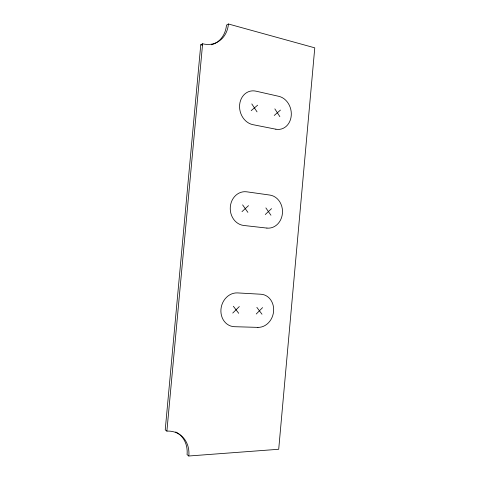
<?xml version="1.0" encoding="UTF-8"?>
<svg xmlns="http://www.w3.org/2000/svg" width="480" height="480" viewBox="0 0 480 480"><rect width="100%" height="100%" fill="white"/><g stroke="black" fill="none" stroke-linecap="round" stroke-linejoin="round"><path stroke-width="0.72" d="M228.45 24A27.846 23.052 64.9 0 1 202.62 43.776L200.766 44.796L165.228 429.87L166.89 431.118A28.152 23.448 -56.2 0 1 188.826 456L278.706 449.274L314.772 47.838L228.45 24L226.482 25.116A27.678 22.95 64.7 0 1 218.076 41.466M166.89 431.118L202.62 43.776M256.254 313.998L262.584 307.614M232.758 313.062L239.328 306.558M265.266 214.524L271.536 208.638M241.992 211.632L248.508 205.656M274.236 115.464L280.452 110.082M251.19 110.64L257.646 105.18M188.826 456L187.068 454.626A27.984 23.346 -56.1 0 0 175.686 431.946M233.37 306.288L238.716 313.302M256.854 307.356L261.99 314.226M242.61 204.888L247.896 212.364M265.866 207.906L270.942 215.226M251.802 103.926L257.034 111.864M274.836 108.876L279.858 116.64M202.182 45.108A27.678 22.95 64.7 0 1 200.766 44.796M217.488 41.904A27.678 22.95 64.7 0 1 211.434 44.784M257.928 327.378L234.51 326.706A17.034 14.838 -75.9 0 1 220.968 309.168A17.034 14.838 -75.9 0 1 237.588 292.914L260.928 294.234A16.692 14.28 -77.2 0 1 273.588 311.406A16.692 14.28 -77.2 0 1 257.928 327.378M266.916 228.084L243.726 225.468A16.932 14.832 88.4 0 1 230.322 206.748A16.932 14.832 88.4 0 1 246.786 191.82L269.904 195.078A16.602 14.274 89.3 0 1 282.432 213.36A16.602 14.274 89.3 0 1 266.916 228.084M275.868 129.204L252.9 124.662A17.184 14.526 76 0 1 239.634 104.772A17.184 14.526 76 0 1 255.948 91.158L278.838 96.336A16.812 14.004 78.1 0 1 291.24 115.716A16.812 14.004 78.1 0 1 275.868 129.204"/></g></svg>
